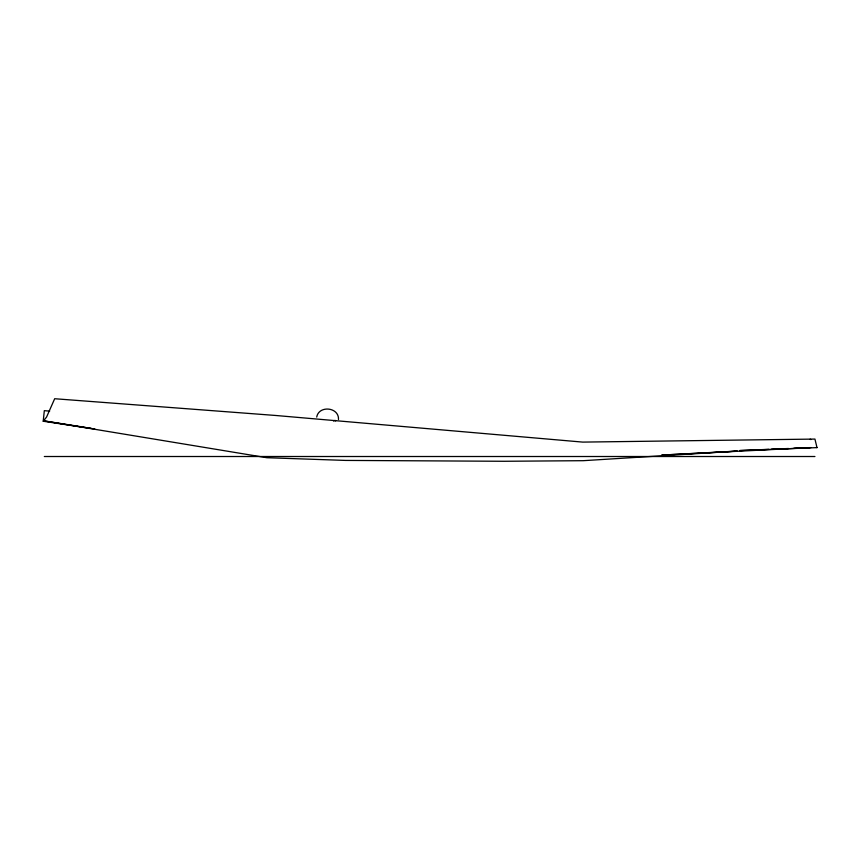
<?xml version="1.0" encoding="UTF-8"?>
<svg xmlns="http://www.w3.org/2000/svg" width="860" height="860" viewBox="0 0 860 860"><rect width="100%" height="100%" fill="white"/><g stroke="black" fill="none" stroke-linecap="round" stroke-linejoin="round"><path stroke-width="1.29" d="M316.716 417.068C318.813 405.06 339.206 407.081 338.474 419.508M333.508 420.981L335.153 420.389A2.182 1.494 87.1 0 1 335.379 420.594L335.626 420.959M49.654 411.144L44.322 410.661L43.215 421.228L46.547 417.111L54.685 398.728L275.598 415.466L582.747 442.104L814.936 439.073L817 447.619L739.697 450.565L768.743 449.339M705.469 452.779L661.705 455.09L810.969 447.598M708.124 452.639L721.379 451.93M725.356 451.726L737.299 451.091L583.177 460.691L504.024 461.272L345.602 460.423L266.826 457.713L43.935 420.884L80.646 426.667M771.388 449.221L788.555 448.501M793.834 448.275L809.679 447.608M44.322 456.51L814.936 456.51M43.215 421.228L94.858 429.033M83.269 427.076L85.892 427.485M88.516 427.904L91.138 428.312M816.28 447.329L817 447.619M810.163 439.213L810.905 439.567"/></g></svg>
